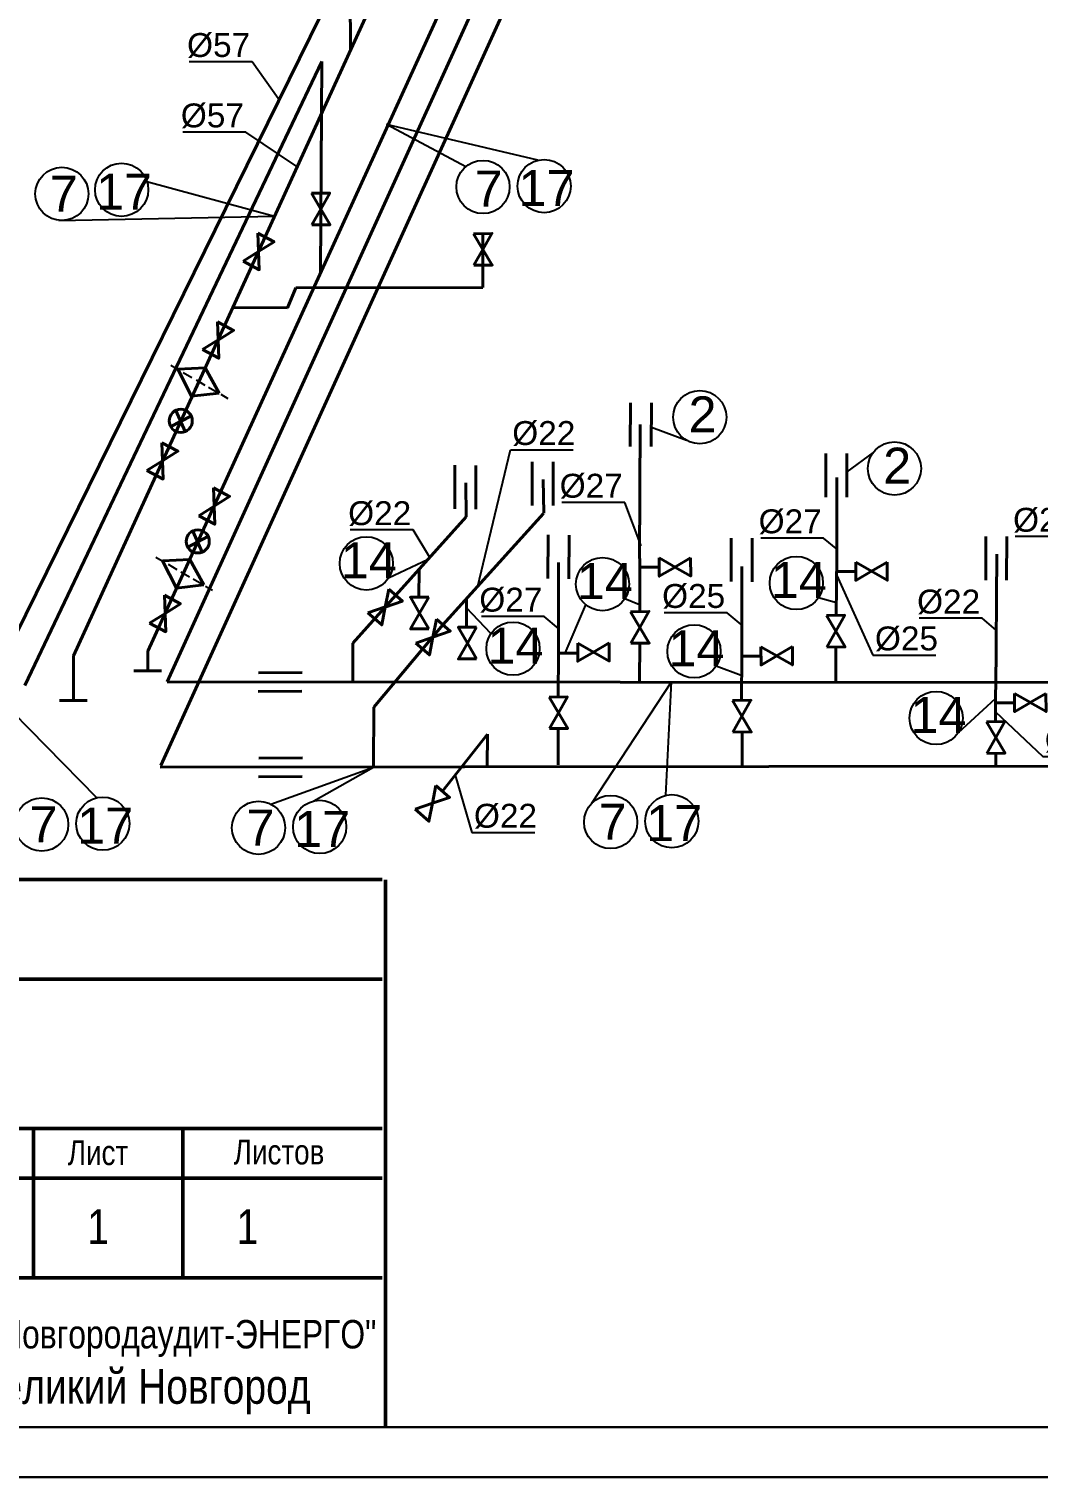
# Model space of a CAD drawing. Header units: inches. Extents: x -14875 to -3761, y 5061 to 12920.
# Drawn here: x -10386 to -7705, y 5061 to 8908 of the extents above; entities that cross this region are included whole.
import ezdxf
from ezdxf import colors
from ezdxf.entities.mleader import LeaderData, LeaderLine
from ezdxf.enums import TextEntityAlignment as Align
from ezdxf.math import Vec2, Vec3

# ---------------------------------------------------------------- set-up
doc = ezdxf.new("R2010")
doc.units = ezdxf.units.IN
doc.header["$MEASUREMENT"] = 0
doc.layers.get('0').update_dxf_attribs({"color": 18, "true_color": 0x000000})
for name, color, linetype, lineweight in [('анп Рамка жирная', 7, 'Continuous', 50), ('ГП_Таbлицы', 7, 'Continuous', 50), ('Трубы', 7, 'Continuous', 40)]:
    doc.layers.add(name, color=color, linetype=linetype, lineweight=lineweight)
doc.styles.add('ISO', font='arial.ttf')
doc.styles.get("Standard").update_dxf_attribs({"font": 'arial.ttf'})
doc.mleader_styles.duplicate_entry("Standard", '')

msp = doc.modelspace()

# ---------------------------------------------------------------- linework, layer by layer
at = {"color": 18, "true_color": 0x000000}
for p, q in [((-9033.4, 8560.2), (-9435.5, 8654.5)), ((-9225.3, 8542.4), (-9435.5, 8654.5)), ((-10072.5, 8503), (-9733.1, 8410.9)), ((-10306.4, 8399.7), (-9733.1, 8410.9)), ((-10008.6, 8014.9), (-9985.7, 8001.5)), ((-9975.7, 7995.8), (-9952.7, 7982.3)), ((-9941.5, 7975.9), (-9918.5, 7962.4)), ((-9908.9, 7957.1), (-9885.9, 7943.6)), ((-9876, 7937.9), (-9857.5, 7926.8)), ((-8638.4, 7815.2), (-8731.6, 7849.9)), ((-8142.6, 7783.5), (-8212.8, 7732.1)), ((-10049.1, 7505.5), (-10026.1, 7492)), ((-10016.1, 7486.3), (-9993.1, 7472.8)), ((-9981.9, 7466.4), (-9958.9, 7452.9)), ((-9430.3, 7450.2), (-9325, 7500.1)), ((-9949.3, 7447.6), (-9926.3, 7434.1)), ((-9916.4, 7428.5), (-9898, 7417.3)), ((-8802.7, 7395.1), (-8763.3, 7379.6)), ((-8287.8, 7398), (-8240.6, 7384.8)), ((-9158.4, 7302), (-9223.1, 7370.2)), ((-8960.7, 7250.5), (-8906, 7378.4)), ((-8559.6, 7216.5), (-8493.1, 7191.6)), ((-10205.7, 6866.2), (-10503.6, 7169.7)), ((-8890.2, 6851.4), (-8678.7, 7173.6)), ((-8693.8, 6872.7), (-8678.7, 7173.6)), ((-7916.4, 7039.3), (-7817.5, 7129.5)), ((-9743.1, 6849.2), (-9470.3, 6947.4)), ((-9629.3, 6857.5), (-9470.3, 6947.4))]:
    msp.add_line(p, q, dxfattribs=at)
at = {"color": 18, "lineweight": 40, "true_color": 0x000000}
for points in [[(-9635.2, 8471.7), (-9586.6, 8472.2), (-9610.5, 8429.9)], [(-9204.3, 8364.5), (-9155.7, 8365), (-9179.6, 8322.7)], [(-8711.2, 7503), (-8711, 7454.5), (-8669.1, 7479)], [(-8627.7, 7503.4), (-8627.5, 7454.9), (-8669.6, 7478.9)], [(-8189.1, 7491.7), (-8188.8, 7443.2), (-8147, 7467.7)], [(-8105.6, 7492.1), (-8105.3, 7443.6), (-8147.5, 7467.6)], [(-9323.7, 7398.9), (-9372.3, 7398.7), (-9347.8, 7356.8)], [(-9323.3, 7314.9), (-9371.8, 7314.6), (-9347.8, 7356.8)], [(-8787.3, 7360.3), (-8738.7, 7360.8), (-8762.6, 7318.5)], [(-8266.7, 7350.4), (-8218.2, 7350.9), (-8242, 7308.6)], [(-9196.9, 7319.1), (-9245.4, 7318.8), (-9220.9, 7276.9)], [(-9196.4, 7235.1), (-9244.9, 7234.8), (-9220.9, 7276.9)], [(-8927.8, 7277), (-8927.5, 7228.5), (-8885.6, 7253)], [(-8844.3, 7277.4), (-8844, 7228.9), (-8886.2, 7252.9)], [(-8440.8, 7267.2), (-8440.6, 7218.6), (-8398.7, 7243.1)], [(-8357.3, 7267.6), (-8357.1, 7219), (-8399.2, 7243.1)], [(-9003.6, 7133.5), (-8955, 7134), (-8978.9, 7091.8)], [(-8516.2, 7124.5), (-8467.6, 7125), (-8491.5, 7082.7)], [(-7767.1, 7143), (-7766.8, 7094.5), (-7724.9, 7119)], [(-7683.6, 7143.4), (-7683.3, 7094.9), (-7725.5, 7118.9)], [(-7841.5, 7068), (-7793, 7068.5), (-7816.8, 7026.2)]]:
    msp.add_lwpolyline(points, close=True, dxfattribs=at)
at = {"color": 0, "lineweight": 40}
for points in [[(-9634.3, 8387.7), (-9585.8, 8388.2), (-9610.5, 8430)], [(-9777.5, 8365.5), (-9734.7, 8342.8), (-9775.8, 8317)], [(-9817, 8291.4), (-9774.1, 8268.6), (-9775.8, 8317.1)], [(-9203.4, 8280.5), (-9154.9, 8281), (-9179.6, 8322.8)], [(-9884.9, 8130.5), (-9842, 8107.7), (-9883.2, 8082)], [(-9924.3, 8056.4), (-9881.5, 8033.6), (-9883.2, 8082.1)], [(-10032.8, 7809.3), (-9990, 7786.5), (-10031.1, 7760.8)], [(-10072.3, 7735.2), (-10029.4, 7712.4), (-10031.1, 7760.9)], [(-9895.5, 7689.4), (-9852.6, 7666.6), (-9893.8, 7640.9)], [(-9934.9, 7615.2), (-9892.1, 7592.4), (-9893.8, 7641)], [(-10026, 7404.1), (-9983.2, 7381.4), (-10024.3, 7355.6)], [(-9430, 7420.4), (-9393.4, 7388.6), (-9439.3, 7372.7)], [(-10065.4, 7330), (-10022.6, 7307.2), (-10024.3, 7355.7)], [(-9485.1, 7357), (-9448.4, 7325.2), (-9439.2, 7372.8)], [(-9303.2, 7340.6), (-9266.5, 7308.8), (-9312.4, 7292.9)], [(-8786.4, 7276.3), (-8737.9, 7276.8), (-8762.6, 7318.6)], [(-9358.2, 7277.1), (-9321.6, 7245.3), (-9312.4, 7293)], [(-8265.9, 7266.4), (-8217.4, 7266.9), (-8242.1, 7308.7)], [(-9002.7, 7049.6), (-8954.2, 7050.1), (-8978.9, 7091.8)], [(-8515.3, 7040.5), (-8466.8, 7041), (-8491.5, 7082.8)], [(-7840.7, 6984), (-7792.2, 6984.5), (-7816.9, 7026.3)], [(-9304.8, 6898.9), (-9268.1, 6867.1), (-9314, 6851.3)], [(-9359.8, 6835.5), (-9323.2, 6803.7), (-9314, 6851.3)]]:
    msp.add_lwpolyline(points, close=True, dxfattribs=at)
at = {"color": 18, "true_color": 0x000000}
for centre in [(-10298.4, 8470.1), (-10139.6, 8481.2), (-9179.4, 8488.6), (-9017, 8490.9), (-8603.4, 7877), (-8086.2, 7740.7), (-9489.4, 7488.6), (-8861.8, 7433.5), (-8346.9, 7436.5), (-9099.7, 7262), (-8618.7, 7254.9), (-7975.5, 7077.8), (-10352, 6795), (-10189.6, 6797.2), (-9775.7, 6786.3), (-9613.3, 6788.5), (-8840.2, 6801.5), (-8677.7, 6803.7)]:
    msp.add_circle(centre, 70.7, dxfattribs=at)
at = {"layer": 'анп Рамка жирная', "color": 7, "lineweight": 30, "ltscale": 0.001}
for p, q in [((-3893.6, 5193.8), (-14345.3, 5193.8)), ((-3761.3, 5061.5), (-14874.5, 5061.5))]:
    msp.add_line(p, q, dxfattribs=at)
at = {"layer": 'ГП_Таbлицы', "color": 7}
for p, q in [((-9438.2, 6648.1), (-9438.3, 5193.8)), ((-12622.9, 6384.5), (-9447.7, 6384.5)), ((-14342.8, 5987.6), (-9447.7, 5987.6)), ((-10373.8, 5987.6), (-10373.8, 5590.7)), ((-9976.9, 5987.6), (-9976.9, 5590.7)), ((-10770.7, 5855.3), (-9447.7, 5855.3)), ((-12622.9, 5590.7), (-9447.7, 5590.7))]:
    msp.add_line(p, q, dxfattribs=at)
msp.add_lwpolyline([(-14342.8, 6649.1), (-14342.8, 6649.1), (-9447.7, 6649.1)], dxfattribs=at)
at = {"layer": 'Трубы', "color": 18, "true_color": 0x000000}
for p, q in [((-8713.6, 10226.8), (-10069.6, 7255.7)), ((-9003.8, 10005.9), (-10267.6, 7243)), ((-8982.5, 9267.2), (-10035.4, 6951.5)), ((-9092.2, 9211.9), (-10018.7, 7174)), ((-9533.3, 9101.2), (-10483.9, 7171)), ((-9531.5, 8851.9), (-9533.3, 9101.2)), ((-9607.8, 8822.3), (-10396.6, 7164.2)), ((-9611, 8261.5), (-9607.8, 8822.3)), ((-9179.9, 8221.9), (-9180, 8364.3)), ((-9699.1, 8167.4), (-9676.3, 8220.7)), ((-9676.3, 8220.7), (-9179.6, 8221.6)), ((-9842.3, 8168.1), (-9699.1, 8167.4)), ((-9990.7, 8004.5), (-9917.9, 8008.5)), ((-9990.7, 8004.5), (-9953.8, 7932.7)), ((-9917.9, 8008.5), (-9880.7, 7940.7)), ((-9880.7, 7940.7), (-9953.8, 7932.7)), ((-9995.3, 7894.4), (-9970.7, 7839.1)), ((-8787.7, 7915.1), (-8788, 7799.3)), ((-8731.9, 7914.8), (-8732.3, 7799)), ((-9955.8, 7880), (-10008.9, 7852.1)), ((-8763.2, 7501.8), (-8761.5, 7857.8)), ((-8268.1, 7780.6), (-8268.4, 7664.7)), ((-8212.3, 7780.2), (-8212.6, 7664.4)), ((-9254.1, 7749.1), (-9254.4, 7633.3)), ((-9198.3, 7748.8), (-9198.6, 7633)), ((-9048.4, 7758.6), (-9048.7, 7642.7)), ((-8992.6, 7758.3), (-8992.9, 7642.4)), ((-8239.2, 7716.7), (-8239.3, 7507.3)), ((-9910.6, 7559.7), (-9963.7, 7531.8)), ((-9950.1, 7574.1), (-9925.5, 7518.8)), ((-9006.5, 7564.1), (-9006.9, 7448.3)), ((-8950.7, 7563.8), (-8951.1, 7448)), ((-8519.6, 7555.9), (-8520, 7440.1)), ((-8463.8, 7555.6), (-8464.2, 7439.8)), ((-7843.5, 7560), (-7843.8, 7444.1)), ((-7787.7, 7559.6), (-7788.1, 7443.8)), ((-7817.2, 7153.5), (-7814.5, 7513.2)), ((-10031.1, 7495.1), (-9958.3, 7499.1)), ((-10031.1, 7495.1), (-9994.2, 7423.2)), ((-9958.3, 7499.1), (-9921.1, 7431.3)), ((-8978.6, 7491.4), (-8979, 7251.2)), ((-8491.5, 7480.4), (-8492.1, 7245.5)), ((-9921.1, 7431.3), (-9994.2, 7423.2)), ((-9411.3, 7404), (-9525.6, 7276.3)), ((-9286.5, 7325.3), (-9469.9, 7106.5)), ((-9525.5, 7276.6), (-9525.2, 7174.5)), ((-8763, 7276.5), (-8763.3, 7174.6)), ((-10267.6, 7242.8), (-10267.6, 7124.2)), ((-10069.6, 7255.7), (-10069.6, 7203.3)), ((-8241.6, 7266.7), (-8241.7, 7173.4)), ((-10107.1, 7203.5), (-10033.6, 7203.5)), ((-9660.3, 7198.8), (-9776.2, 7198.2)), ((-10018.6, 7173.9), (-4826.6, 7170.3)), ((-10305, 7124.4), (-10231.6, 7124.4)), ((-9661.1, 7149.2), (-9776.9, 7148.7)), ((-9469.9, 7106.5), (-9470.6, 6948.6)), ((-8979.4, 7049.8), (-8979.9, 6953.8)), ((-8490.5, 7040.6), (-8490.5, 6949.1)), ((-9167.8, 7035.3), (-9287, 6883.7)), ((-9168.7, 6949.4), (-9167.8, 7035.3)), ((-9659.2, 6972.2), (-9775.1, 6971.6)), ((-7816.4, 6984.3), (-7816.9, 6949.6)), ((-10037.2, 6947.3), (-4703.2, 6952.1)), ((-9660, 6922.6), (-9775.8, 6922))]:
    msp.add_line(p, q, dxfattribs=at)
at = {"layer": 'Трубы', "color": 3}
for p, q in [((-9223.9, 7612.7), (-9225.3, 7702.4)), ((-9018.2, 7622.2), (-9019.6, 7711.8)), ((-9286, 7325.7), (-9019.1, 7620.7)), ((-9411.1, 7404.3), (-9223.9, 7612.7)), ((-8763.1, 7362.2), (-8763.1, 7501.7)), ((-8241.1, 7350.7), (-8239.2, 7507.1)), ((-9350, 7399.7), (-9349.3, 7472.5)), ((-8712, 7478.2), (-8761.3, 7478.3)), ((-8189.9, 7466.7), (-8240.3, 7466.8)), ((-9223.1, 7319.9), (-9223.7, 7394.5)), ((-8979.5, 7134.3), (-8978.9, 7250.7)), ((-8928.3, 7250.3), (-8978.9, 7250.4)), ((-8492.6, 7126.1), (-8492.1, 7244.9)), ((-8441.5, 7242.1), (-8490.8, 7242.2)), ((-7817.3, 7068.3), (-7817.3, 7153.1)), ((-7765.7, 7118.5), (-7815, 7118.5))]:
    msp.add_line(p, q, dxfattribs=at)
at = {"layer": 'Трубы', "color": 18, "true_color": 0x000000}
for centre in [(-9982.5, 7867.2), (-9937.3, 7546.9)]:
    msp.add_circle(centre, 30.7, dxfattribs=at)

# ---------------------------------------------------------------- texts
at = {"layer": 'ГП_Таbлицы', "color": 7, "style": 'ISO', "width": 0.8}
for s, height, p in [('Лист', 66.15, (-10282.8, 5890.2)), ('Листов', 66.15, (-9841.9, 5892)), ('1', 92.6, (-10230.9, 5680.4)), ('1', 92.6, (-9834, 5680.4))]:
    msp.add_text(s, height=height, dxfattribs=at).set_placement(p)
for s, height, p in [('ООО "Новгородаудит-ЭНЕРГО"', 75.6, (-10089.2, 5403.1)), ('Великий Новгород', 92.61, (-10084, 5256))]:
    msp.add_text(s, height=height, dxfattribs=at).set_placement(p, align=Align.CENTER)
at = {"layer": 'Трубы', "color": 18, "true_color": 0x000000, "char_height": 95.7, "width": 145.66, "attachment_point": 1}
for s, insert in [('7', (-10330.6, 8518.7)), ('17', (-10207.7, 8523.9)), ('7', (-9201.6, 8532.3)), ('17', (-9085.1, 8533.6)), ('2', (-8633.2, 7932.3)), ('2', (-8116.1, 7796)), ('14', (-9557.5, 7544.5)), ('14', (-8929.9, 7489.4)), ('14', (-8415, 7492.4)), ('14', (-9167.8, 7318)), ('14', (-8686.9, 7310.9)), ('14', (-8043.6, 7133.7)), ('7', (-8872.3, 6850.1)), ('7', (-10384.2, 6843.5)), ('17', (-10257.7, 6839.9)), ('7', (-9807.9, 6834.8)), ('17', (-9681.4, 6831.2)), ('17', (-8745.8, 6846.4))]:
    msp.add_mtext(s, dxfattribs=dict(at, insert=insert))

# ---------------------------------------------------------------- leaders
at = {"color": 18, "true_color": 0x000000}
ml = msp.add_multileader_mtext('', dxfattribs=at)
ml.set_content('%%C57', color=(0, 0, 0))
ml.set_leader_properties(color=256)
ml.build(insert=Vec2(0, 0))
ml.multileader.update_dxf_attribs({"has_dogleg": 0, "text_left_attachment_type": 6, "text_right_attachment_type": 6, "dogleg_length": 2, "arrow_head_size": 0})
ctx = ml.context
ctx.base_point, ctx.char_height, ctx.arrow_head_size, ctx.landing_gap_size, ctx.plane_origin, ctx.plane_x_axis = Vec3(-9963.3, 8821.2), 63.49, 0, 5.12, Vec3(-9560.9, 8977.7), Vec3(1, 0, 0)
ctx.left_attachment, ctx.right_attachment, ctx.text_align_type = 6, 6, 2
notes = []
notes.append((ctx, [(1, (1, 1, 0), (-9791.4, 8821.2), (-1, 0, 0), 1.59, [(0, [(-9723.7, 8723.3)], 0, [])])]))
ctx.mtext.insert, ctx.mtext.text_direction, ctx.mtext.defined_height, ctx.mtext.alignment, ctx.mtext.flow_direction = Vec3(-9798.1, 8897.4), Vec3(1, 0, 0), 172.8, 3, 5
ml = msp.add_multileader_mtext('', dxfattribs=at)
ml.set_content('%%C57', color=(0, 0, 0))
ml.set_leader_properties(color=256)
ml.build(insert=Vec2(0, 0))
ml.multileader.update_dxf_attribs({"has_dogleg": 0, "text_left_attachment_type": 6, "text_right_attachment_type": 6, "dogleg_length": 2, "arrow_head_size": 0})
ctx = ml.context
ctx.base_point, ctx.char_height, ctx.arrow_head_size, ctx.landing_gap_size, ctx.plane_origin, ctx.plane_x_axis = Vec3(-9979.8, 8634.2), 63.49, 0, 5.12, Vec3(-9510.9, 8797), Vec3(1, 0, 0)
ctx.left_attachment, ctx.right_attachment, ctx.text_align_type = 6, 6, 2
notes.append((ctx, [(1, (1, 1, 0), (-9808, 8634.2), (-1, 0, 0), 1.59, [(0, [(-9673.8, 8542.5)], 0, [])])]))
ctx.mtext.insert, ctx.mtext.text_direction, ctx.mtext.defined_height, ctx.mtext.alignment, ctx.mtext.flow_direction = Vec3(-9814.7, 8710.4), Vec3(1, 0, 0), 172.8, 3, 5
at = {"color": 0}
ml = msp.add_multileader_mtext('', dxfattribs=at)
ml.set_content('%%C22')
ml.set_leader_properties(color=256)
ml.build(insert=Vec2(0, 0))
ml.multileader.update_dxf_attribs({"has_dogleg": 0, "text_left_attachment_type": 6, "text_right_attachment_type": 6, "dogleg_length": 2, "arrow_head_size": 0})
ctx = ml.context
ctx.base_point, ctx.char_height, ctx.arrow_head_size, ctx.landing_gap_size, ctx.plane_origin, ctx.plane_x_axis = Vec3(-9106.8, 7790.4), 63.49, 0, 5.12, Vec3(-9032.3, 7623.4), Vec3(1, 0, 0)
ctx.left_attachment, ctx.right_attachment = 6, 6
notes.append((ctx, [(0, (1, 1, 0), (-9108.8, 7790.4), (1, 0, 0), 2, [(0, [(-9194.3, 7424.5)], 0, [])])]))
ctx.mtext.insert, ctx.mtext.text_direction, ctx.mtext.defined_height, ctx.mtext.flow_direction = Vec3(-9101.7, 7866.6), Vec3(1, 0, 0), 172.8, 5
at = {"color": 18, "true_color": 0x000000}
ml = msp.add_multileader_mtext('', dxfattribs=at)
ml.set_content('%%C27', color=(0, 0, 0))
ml.set_leader_properties(color=256)
ml.build(insert=Vec2(0, 0))
ml.multileader.update_dxf_attribs({"has_dogleg": 0, "text_left_attachment_type": 6, "text_right_attachment_type": 6, "dogleg_length": 2, "arrow_head_size": 0})
ctx = ml.context
ctx.base_point, ctx.char_height, ctx.arrow_head_size, ctx.landing_gap_size, ctx.plane_origin, ctx.plane_x_axis = Vec3(-8973.1, 7650.4), 63.49, 0, 5.12, Vec3(-8596.1, 7790.1), Vec3(1, 0, 0)
ctx.left_attachment, ctx.right_attachment, ctx.text_align_type = 6, 6, 2
notes.append((ctx, [(1, (1, 1, 0), (-8801.3, 7650.4), (-1, 0, 0), 1.59, [(0, [(-8759, 7535.6)], 0, [])])]))
ctx.mtext.insert, ctx.mtext.text_direction, ctx.mtext.defined_height, ctx.mtext.alignment, ctx.mtext.flow_direction = Vec3(-8808, 7726.6), Vec3(1, 0, 0), 172.8, 3, 5
at = {"color": 0}
ml = msp.add_multileader_mtext('', dxfattribs=at)
ml.set_content('%%C22')
ml.set_leader_properties(color=256)
ml.build(insert=Vec2(0, 0))
ml.multileader.update_dxf_attribs({"has_dogleg": 0, "text_left_attachment_type": 6, "text_right_attachment_type": 6, "dogleg_length": 2, "arrow_head_size": 0})
ctx = ml.context
ctx.base_point, ctx.char_height, ctx.arrow_head_size, ctx.landing_gap_size, ctx.plane_origin, ctx.plane_x_axis = Vec3(-9534.6, 7577.5), 63.49, 0, 5.12, Vec3(-9159.1, 7703.2), Vec3(1, 0, 0)
ctx.left_attachment, ctx.right_attachment, ctx.text_align_type = 6, 6, 2
notes.append((ctx, [(1, (1, 1, 0), (-9363.4, 7577.5), (-1, 0, 0), 1.59, [(0, [(-9321.1, 7504.3)], 0, [])])]))
ctx.mtext.insert, ctx.mtext.text_direction, ctx.mtext.defined_height, ctx.mtext.alignment, ctx.mtext.flow_direction = Vec3(-9370.1, 7653.7), Vec3(1, 0, 0), 172.8, 3, 5
at = {"color": 18, "true_color": 0x000000}
ml = msp.add_multileader_mtext('', dxfattribs=at)
ml.set_content('%%C27', color=(0, 0, 0))
ml.set_leader_properties(color=256)
ml.build(insert=Vec2(0, 0))
ml.multileader.update_dxf_attribs({"has_dogleg": 0, "text_left_attachment_type": 6, "text_right_attachment_type": 6, "dogleg_length": 2, "arrow_head_size": 0})
ctx = ml.context
ctx.base_point, ctx.char_height, ctx.arrow_head_size, ctx.landing_gap_size, ctx.plane_origin, ctx.plane_x_axis = Vec3(-8444.7, 7555.9), 63.49, 0, 5.12, Vec3(-8074, 7778.6), Vec3(1, 0, 0)
ctx.left_attachment, ctx.right_attachment, ctx.text_align_type = 6, 6, 2
notes.append((ctx, [(1, (1, 1, 0), (-8272.8, 7555.9), (-1, 0, 0), 1.59, [(0, [(-8236.9, 7524.2)], 0, [])])]))
ctx.mtext.insert, ctx.mtext.text_direction, ctx.mtext.defined_height, ctx.mtext.alignment, ctx.mtext.flow_direction = Vec3(-8279.5, 7632.1), Vec3(1, 0, 0), 172.8, 3, 5
ml = msp.add_multileader_mtext('', dxfattribs=at)
ml.set_content('%%C27', color=(0, 0, 0))
ml.set_leader_properties(color=256)
ml.build(insert=Vec2(0, 0))
ml.multileader.update_dxf_attribs({"has_dogleg": 0, "text_left_attachment_type": 6, "text_right_attachment_type": 6, "dogleg_length": 2, "arrow_head_size": 0})
ctx = ml.context
ctx.base_point, ctx.char_height, ctx.arrow_head_size, ctx.landing_gap_size, ctx.plane_origin, ctx.plane_x_axis = Vec3(-7768.6, 7560), 63.49, 0, 5.12, Vec3(-7397.9, 7782.6), Vec3(1, 0, 0)
ctx.left_attachment, ctx.right_attachment, ctx.text_align_type = 6, 6, 2
notes.append((ctx, [(1, (1, 1, 0), (-7596.7, 7560), (-1, 0, 0), 1.59, [(0, [(-7560.8, 7528.2)], 0, [])])]))
ctx.mtext.insert, ctx.mtext.text_direction, ctx.mtext.defined_height, ctx.mtext.alignment, ctx.mtext.flow_direction = Vec3(-7603.4, 7636.2), Vec3(1, 0, 0), 172.8, 3, 5
ml = msp.add_multileader_mtext('', dxfattribs=at)
ml.set_content('%%C27', color=(0, 0, 0))
ml.set_leader_properties(color=256)
ml.build(insert=Vec2(0, 0))
ml.multileader.update_dxf_attribs({"has_dogleg": 0, "text_left_attachment_type": 6, "text_right_attachment_type": 6, "dogleg_length": 2, "arrow_head_size": 0})
ctx = ml.context
ctx.base_point, ctx.char_height, ctx.arrow_head_size, ctx.landing_gap_size, ctx.plane_origin, ctx.plane_x_axis = Vec3(-9186.7, 7347.8), 63.49, 0, 5.12, Vec3(-8816.1, 7570.5), Vec3(1, 0, 0)
ctx.left_attachment, ctx.right_attachment, ctx.text_align_type = 6, 6, 2
notes.append((ctx, [(1, (1, 1, 0), (-9014.9, 7347.8), (-1, 0, 0), 1.59, [(0, [(-8979, 7316)], 0, [])])]))
ctx.mtext.insert, ctx.mtext.text_direction, ctx.mtext.defined_height, ctx.mtext.alignment, ctx.mtext.flow_direction = Vec3(-9021.6, 7424), Vec3(1, 0, 0), 172.8, 3, 5
ml = msp.add_multileader_mtext('', dxfattribs=at)
ml.set_content('%%C25', color=(0, 0, 0))
ml.set_leader_properties(color=256)
ml.build(insert=Vec2(0, 0))
ml.multileader.update_dxf_attribs({"has_dogleg": 0, "text_left_attachment_type": 6, "text_right_attachment_type": 6, "dogleg_length": 2, "arrow_head_size": 0})
ctx = ml.context
ctx.base_point, ctx.char_height, ctx.arrow_head_size, ctx.landing_gap_size, ctx.plane_origin, ctx.plane_x_axis = Vec3(-8701.5, 7357.6), 63.49, 0, 5.12, Vec3(-8330.4, 7580.3), Vec3(1, 0, 0)
ctx.left_attachment, ctx.right_attachment, ctx.text_align_type = 6, 6, 2
notes.append((ctx, [(1, (1, 1, 0), (-8529.2, 7357.6), (-1, 0, 0), 1.59, [(0, [(-8493.3, 7325.9)], 0, [])])]))
ctx.mtext.insert, ctx.mtext.text_direction, ctx.mtext.defined_height, ctx.mtext.alignment, ctx.mtext.flow_direction = Vec3(-8535.9, 7433.8), Vec3(1, 0, 0), 172.8, 3, 5
ml = msp.add_multileader_mtext('', dxfattribs=at)
ml.set_content('%%C25', color=(0, 0, 0))
ml.set_leader_properties(color=256)
ml.build(insert=Vec2(0, 0))
ml.multileader.update_dxf_attribs({"has_dogleg": 0, "text_left_attachment_type": 6, "text_right_attachment_type": 6, "dogleg_length": 2, "arrow_head_size": 0})
ctx = ml.context
ctx.base_point, ctx.char_height, ctx.arrow_head_size, ctx.landing_gap_size, ctx.plane_origin, ctx.plane_x_axis = Vec3(-8143.3, 7244.8), 63.49, 0, 5.12, Vec3(-7817.8, 7466.2), Vec3(1, 0, 0)
ctx.left_attachment, ctx.right_attachment = 6, 6
notes.append((ctx, [(0, (1, 1, 0), (-8145.3, 7244.8), (1, 0, 0), 2, [(0, [(-8240.5, 7458.6)], 0, [])])]))
ctx.mtext.insert, ctx.mtext.text_direction, ctx.mtext.defined_height, ctx.mtext.flow_direction = Vec3(-8138.1, 7321), Vec3(1, 0, 0), 172.8, 5
ml = msp.add_multileader_mtext('', dxfattribs=at)
ml.set_content('%%C22', color=(0, 0, 0))
ml.set_leader_properties(color=256)
ml.build(insert=Vec2(0, 0))
ml.multileader.update_dxf_attribs({"has_dogleg": 0, "text_left_attachment_type": 6, "text_right_attachment_type": 6, "dogleg_length": 2, "arrow_head_size": 0})
ctx = ml.context
ctx.base_point, ctx.char_height, ctx.arrow_head_size, ctx.landing_gap_size, ctx.plane_origin, ctx.plane_x_axis = Vec3(-8022.8, 7342.7), 63.49, 0, 5.12, Vec3(-7652.9, 7565.4), Vec3(1, 0, 0)
ctx.left_attachment, ctx.right_attachment, ctx.text_align_type = 6, 6, 2
notes.append((ctx, [(1, (1, 1, 0), (-7851.6, 7342.7), (-1, 0, 0), 1.59, [(0, [(-7815.7, 7311)], 0, [])])]))
ctx.mtext.insert, ctx.mtext.text_direction, ctx.mtext.defined_height, ctx.mtext.alignment, ctx.mtext.flow_direction = Vec3(-7858.4, 7418.9), Vec3(1, 0, 0), 172.8, 3, 5
ml = msp.add_multileader_mtext('', dxfattribs=at)
ml.set_content('%%C25', color=(0, 0, 0))
ml.set_leader_properties(color=256)
ml.build(insert=Vec2(0, 0))
ml.multileader.update_dxf_attribs({"has_dogleg": 0, "text_left_attachment_type": 6, "text_right_attachment_type": 6, "dogleg_length": 2, "arrow_head_size": 0})
ctx = ml.context
ctx.base_point, ctx.char_height, ctx.arrow_head_size, ctx.landing_gap_size, ctx.plane_origin, ctx.plane_x_axis = Vec3(-7691.9, 6975.3), 63.49, 0, 5.12, Vec3(-7652.8, 7243), Vec3(1, 0, 0)
ctx.left_attachment, ctx.right_attachment = 6, 6
notes.append((ctx, [(0, (1, 1, 0), (-7693.9, 6975.3), (1, 0, 0), 2, [(0, [(-7817.4, 7094.3)], 0, [])])]))
ctx.mtext.insert, ctx.mtext.text_direction, ctx.mtext.defined_height, ctx.mtext.flow_direction = Vec3(-7686.8, 7051.5), Vec3(1, 0, 0), 172.8, 5
at = {"color": 0}
ml = msp.add_multileader_mtext('', dxfattribs=at)
ml.set_content('%%C22')
ml.set_leader_properties(color=256)
ml.build(insert=Vec2(0, 0))
ml.multileader.update_dxf_attribs({"has_dogleg": 0, "text_left_attachment_type": 6, "text_right_attachment_type": 6, "dogleg_length": 2, "arrow_head_size": 0})
ctx = ml.context
ctx.base_point, ctx.char_height, ctx.arrow_head_size, ctx.landing_gap_size, ctx.plane_origin, ctx.plane_x_axis = Vec3(-9208.8, 6773.7), 63.49, 0, 5.12, Vec3(-9134.2, 6606.8), Vec3(1, 0, 0)
ctx.left_attachment, ctx.right_attachment = 6, 6
notes.append((ctx, [(0, (1, 1, 0), (-9210.8, 6773.7), (1, 0, 0), 2, [(0, [(-9253.8, 6925.8)], 0, [])])]))
ctx.mtext.insert, ctx.mtext.text_direction, ctx.mtext.defined_height, ctx.mtext.flow_direction = Vec3(-9203.6, 6849.9), Vec3(1, 0, 0), 172.8, 5
for ctx, leaders in notes:
    for number, flags, end, landing, length, lines in leaders:
        leader = LeaderData()
        leader.index, (leader.has_last_leader_line, leader.has_dogleg_vector, leader.attachment_direction) = number, flags
        leader.last_leader_point, leader.dogleg_vector, leader.dogleg_length = Vec3(end), Vec3(landing), length
        for number, points, colour, breaks in lines:
            line = LeaderLine()
            line.index, line.vertices, line.color, line.breaks = number, Vec3.list(points), colors.encode_raw_color(colour), breaks
            leader.lines.append(line)
        ctx.leaders.append(leader)

doc.saveas('drawing.dxf')
